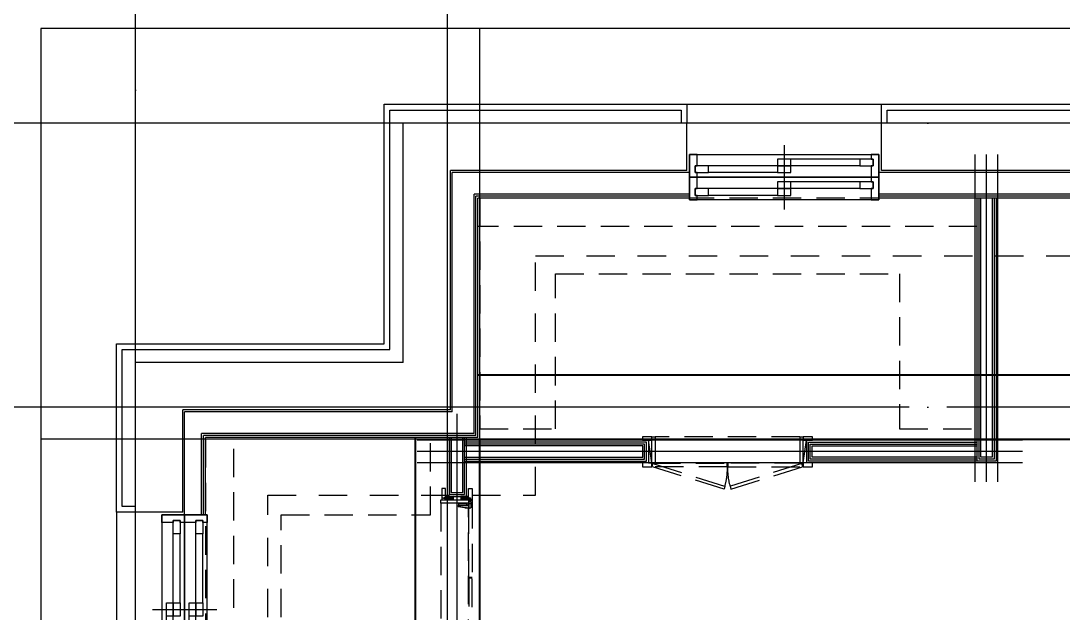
# Model space of a CAD drawing. Header units: millimetres. Extents: x 7086022 to 7120578, y 229555 to 276126.
# Drawn here: x 7106182 to 7111693, y 269086 to 272216 of the extents above; entities that cross this region are included whole.
import ezdxf
from ezdxf.xclip import XClip

# ---------------------------------------------------------------- set-up
doc = ezdxf.new("R2010")
doc.units = ezdxf.units.MM
doc.header["$LTSCALE"] = 100
doc.header["$XCLIPFRAME"] = 2
for name, pattern in [('CEN', [62, 60, -1, 0, -1]), ('ST-DASH', [2.7, 1.5, -1.2]), ('U-84C-EX$0$CEN', [62, 60, -1, 0, -1]), ('U-84C-EX$0$CENTER', [65, 60, -2, 1, -2]), ('U-84C-EX$0$HID', [2.3, 1.5, -0.8]), ('U-84C-EX$0$HIDDEN2', [4.7625, 3.175, -1.5875])]:
    doc.linetypes.add(name, pattern=pattern)
for name, color, linetype in [('BP', 7, 'Continuous'), ('CEN', 1, 'CEN'), ('ELE8', 8, 'Continuous'), ('U-84C-EX$0$A-커텐박스', 11, 'U-84C-EX$0$HID'), ('U-84C-EX$0$CEN', 1, 'U-84C-EX$0$CEN'), ('U-84C-EX$0$COL', 2, 'Continuous'), ('U-84C-EX$0$FIN', 5, 'Continuous'), ('U-84C-EX$0$FUR_미설치가구', 8, 'U-84C-EX$0$HID'), ('U-84C-EX$0$INSUL_line', 8, 'Continuous'), ('U-84C-EX$0$WIN', 4, 'Continuous'), ('U-84C-EX$0$발코니 입면선', 4, 'Continuous'), ('U-84C-EX$0$확장전', 4, 'U-84C-EX$0$HID'), ('결로방지', 4, 'ST-DASH'), ('기단부-석재', 6, 'Continuous')]:
    doc.layers.add(name, color=color, linetype=linetype)
doc.layers.add('CUT-LINE', color=105, linetype='Continuous', plot=False)
doc.layers.add('U-84C-EX$0$MC', color=152, linetype='Continuous', plot=False)

# ---------------------------------------------------------------- blocks, each defined once
blk = doc.blocks.new('U-84C-EX$0$WIN_2_1000')
at = {"layer": 'U-84C-EX$0$WIN'}
blk.add_line((0, -290), (0, 50), dxfattribs=at)
at = {"layer": 'U-84C-EX$0$WIN', "color": 5, "linetype": 'Continuous'}
for p, q in [((35, -24), (400, -24)), ((-400, -60), (-35, -60)), ((-400, -96), (-35, -96)), ((35, -60), (400, -60)), ((35, -144), (400, -144)), ((-400, -180), (-35, -180)), ((-400, -216), (-35, -216)), ((35, -180), (400, -180))]:
    blk.add_line(p, q, dxfattribs=at)
at = {"layer": 'U-84C-EX$0$WIN'}
for points in [[(-460, -96), (-470, -96), (-470, -60), (-460, -60), (-460, 0), (-500, 0), (-500, -120), (-460, -120)], [(-500, 0), (500, 0), (500, -120), (-500, -120)], [(460, -24), (470, -24), (470, -60), (460, -60), (460, -120), (500, -120), (500, 0), (460, 0)], [(-35, -60), (35, -60), (35, -24), (-35, -24)], [(470, -24), (400, -24), (400, -60), (470, -60)], [(-470, -96), (-400, -96), (-400, -60), (-470, -60)], [(-35, -96), (35, -96), (35, -60), (-35, -60)], [(-460, -216), (-470, -216), (-470, -180), (-460, -180), (-460, -120), (-500, -120), (-500, -240), (-460, -240)], [(-500, -120), (500, -120), (500, -240), (-500, -240)], [(-35, -180), (35, -180), (35, -144), (-35, -144)], [(470, -144), (400, -144), (400, -180), (470, -180)], [(460, -144), (470, -144), (470, -180), (460, -180), (460, -240), (500, -240), (500, -120), (460, -120)], [(-470, -216), (-400, -216), (-400, -180), (-470, -180)], [(-35, -216), (35, -216), (35, -180), (-35, -180)]]:
    blk.add_lwpolyline(points, close=True, dxfattribs=at)
blk = doc.blocks.new('U-84C-EX$0$A$Cf78c9ac7')
at = {"layer": 'U-84C-EX$0$FUR_미설치가구', "color": 1}
for p, q in [((0, 818), (120, 836)), ((0, 18), (120, 0))]:
    blk.add_line(p, q, dxfattribs=at)
at = {"layer": 'U-84C-EX$0$FUR_미설치가구', "color": 6}
for p, q in [((0, 818), (0, 800)), ((138, 800), (0, 800)), ((138, 818), (138, 800)), ((138, 36), (0, 36)), ((0, 36), (0, 18)), ((138, 36), (138, 18))]:
    blk.add_line(p, q, dxfattribs=at)
at = {"layer": 'U-84C-EX$0$FUR_미설치가구'}
for p, q in [((0, 36), (0, 800)), ((138, 36), (138, 800))]:
    blk.add_line(p, q, dxfattribs=at)
at = {"layer": 'U-84C-EX$0$FUR_미설치가구', "color": 6}
for points in [[(-20, 818), (0, 818), (0, 868), (-20, 868)], [(120, 818), (138, 818), (138, 868), (120, 868)], [(-20, 816), (-2, 816), (-2, 420), (-20, 420)], [(-20, 20), (-2, 20), (-2, 416), (-20, 416)], [(-20, -32), (0, -32), (0, 18), (-20, 18)], [(120, -32), (138, -32), (138, 18), (120, 18)]]:
    blk.add_lwpolyline(points, close=True, dxfattribs=at)
at = {"layer": 'U-84C-EX$0$FUR_미설치가구', "color": 1}
for points in [[(120, 818), (120, 836), (0, 836), (0, 818)], [(120, 18), (120, 0), (0, 0), (0, 18)]]:
    blk.add_lwpolyline(points, close=True, dxfattribs=at)
at = {"layer": 'U-84C-EX$0$FUR_미설치가구', "color": 1, "linetype": 'U-84C-EX$0$HIDDEN2', "ltscale": 0.5}
for points in [[(-20, 816), (-2.6, 811.8), (-122.8, 431.7), (-138.2, 435.9)], [(-20, 20), (-2.6, 24.2), (-122.8, 404.3), (-138.2, 400.1)]]:
    blk.add_lwpolyline(points, close=True, dxfattribs=at)
for centre, start, end in [((-32.5, 734.5), 253.2999, 275.538), ((-32.5, 101.5), 84.462, 106.7001)]:
    blk.add_arc(centre, 316, start, end, dxfattribs=at)
blk = doc.blocks.new('U-84C-EX$0$A$C0F6223D8')
at = {"layer": 'U-84C-EX$0$FUR_미설치가구', "color": 251, "linetype": 'U-84C-EX$0$CENTER', "ltscale": 0.5}
blk.add_line((49.4, 9), (0, 9), dxfattribs=at)
at = {"layer": 'U-84C-EX$0$FUR_미설치가구', "color": 8}
for p, q in [((3, 9), (8, 10.5)), ((3, 9), (8, 7.5)), ((9.2, 11), (7.8, 7)), ((39, 10.5), (8, 10.5)), ((39, 7.5), (8, 7.5)), ((11.2, 11), (9.8, 7)), ((13.2, 11), (11.8, 7)), ((15.2, 11), (13.8, 7)), ((17.2, 11), (15.8, 7)), ((19.2, 11), (17.8, 7)), ((21.2, 11), (19.8, 7)), ((23.2, 11), (21.8, 7)), ((25.2, 11), (23.8, 7)), ((27.2, 11), (25.8, 7)), ((29.2, 11), (27.8, 7)), ((31.2, 11), (29.8, 7)), ((33.2, 11), (31.8, 7)), ((35.2, 11), (33.8, 7)), ((37.2, 11), (35.8, 7)), ((39.2, 11), (37.8, 7)), ((39, 10.5), (40, 11.5)), ((39, 7.5), (40, 6.5)), ((41, 12.5), (40, 12.5)), ((40, 12.5), (40, 11.5)), ((40, 6.5), (40, 5.5)), ((41, 5.5), (40, 5.5)), ((41, 12.5), (41, 5.5))]:
    blk.add_line(p, q, dxfattribs=at)
at = {"layer": 'U-84C-EX$0$FUR_미설치가구', "color": 1, "linetype": 'U-84C-EX$0$CENTER'}
blk.add_line((55, 18), (15, 0), dxfattribs=at)
at = {"layer": 'U-84C-EX$0$FUR_미설치가구', "color": 9}
for p, q in [((15, 11), (40, 11)), ((15, 7), (40, 7)), ((40, 11), (40, 13)), ((40, 13), (55, 13)), ((40, 7), (40, 5)), ((40, 5), (55, 5))]:
    blk.add_line(p, q, dxfattribs=at)
at = {"layer": 'U-84C-EX$0$FUR_미설치가구', "color": 7}
blk.add_lwpolyline([(15, 18), (55, 18), (55, 0), (15, 0)], close=True, dxfattribs=at)
blk = doc.blocks.new('U-84C-EX$0$110힌지싸이드')
at = {"layer": 'U-84C-EX$0$FUR_미설치가구', "color": 251, "ltscale": 0.6}
for p, q in [((0, 0), (0, 11.5)), ((0, 0.7), (15.3, 0.7)), ((0, 0), (40, 0)), ((0.5, 12), (34.5, 12)), ((12.7, 12), (12.7, 0.7)), ((14.5, -1), (14.5, 0)), ((15.3, 0.7), (15.3, 0)), ((35, 0), (35, 11.5)), ((40, -1.2), (40, 0)), ((10, -12), (21.1, -12)), ((10, -53.4), (10, -12)), ((10, -18), (10.5, -18)), ((10, -28.3), (13.5, -28.3)), ((10, -38.8), (10.5, -38.8)), ((10, -53.4), (12.5, -53.4)), ((10.8, -53.4), (10.8, -12)), ((12.5, -36.8), (12.5, -20)), ((12.5, -53.4), (20.7, -53.4)), ((13.5, -53.4), (13.5, -12)), ((15.5, -2), (39.2, -2)), ((19.9, -2), (19.9, -7.9)), ((20.7, -53.3), (20.7, -50.7)), ((21.4, -44.8), (21, -9.7)), ((22.7, -55.3), (22.7, -11.8)), ((26.9, -55.3), (34.5, -2)), ((28, -54.3), (35.5, -2)), ((32.8, -18.4), (34.6, -18.4)), ((33.6, -12.4), (35, -12.4)), ((34.2, -12.4), (33.6, -18.4)), ((34.5, -15.7), (34.5, -15.1)), ((34.5, -15.1), (34.8, -15.1)), ((34.5, -15.7), (34.8, -15.7)), ((34.6, -18.4), (34.8, -15.7)), ((34.8, -15.1), (35, -12.4)), ((22.7, -55.3), (27.2, -55.3))]:
    blk.add_line(p, q, dxfattribs=at)
blk.add_lwpolyline([(1.6, 1.5), (0.7, 2.3), (3.6, 5.8), (4.6, 5)], close=True, dxfattribs=at)
for radius in [1.38, 1.18]:
    blk.add_circle((22, -3.9), radius, dxfattribs=at)
for centre, radius, start, end in [((0.5, 11.5), 0.5, 90, 180), ((34.5, 11.5), 0.5, 0, 90), ((10.5, -20), 2, 0, 90), ((10.5, -36.8), 2, 270, 0), ((15.5, -1), 1, 180, 270), ((21.9, -7.9), 2, 180, 246.0878), ((18.4, -47.4), 3.97, 304.9393, 41.3524), ((22.7, -53.3), 2, 180, 270), ((17.4, -18), 8.99, 62.0351, 66.0878), ((20.7, -11.8), 2, 0, 62.0351), ((27.2, -54.4), 0.9, 270, 9.2977), ((39.2, -1.2), 0.8, 270, 0)]:
    blk.add_arc(centre, radius, start, end, dxfattribs=at)
blk = doc.blocks.new('U-84C-EX$0$드레스룸_1')
at = {"layer": 'U-84C-EX$0$FUR_미설치가구', "linetype": 'U-84C-EX$0$HID'}
for p, q in [((680, 120, 0), (620, 120, 0)), ((662, 80, -0.5), (680, 120, -0.5)), ((1498, 80, -0.5), (1480, 120, -0.5)), ((600, 0), (0, 0, 0)), ((0, -1000), (0, 0, 0)), ((600, 0), (600, -1000)), ((0, -730, 0), (0, -270, 0)), ((0, -270, 0), (35, -270, 0)), ((13.5, -730, 0), (13.5, -270, 0)), ((21.5, -730, 0), (21.5, -270, 0)), ((35, -730, 0), (0, -730)), ((0, -1000, 0), (600, -1000))]:
    blk.add_line(p, q, dxfattribs=at)
for points, elevation in [([(680, 140), (680, 120), (620, 120), (620, 140)], -0.5), ([(662, 120), (662, 80), (680, 80), (680, 120)], -0.5), ([(698, 0), (698, 145), (680, 145), (680, 0)], -0.5), ([(698, 145), (698, 0), (1462, 0), (1462, 145)], -0.5), ([(1462, 0), (1462, 145), (1480, 145), (1480, 0)], -0.5), ([(1480, 140), (1480, 120), (1540, 120), (1540, 140)], -0.5), ([(1498, 120), (1498, 80), (1480, 80), (1480, 120)], -0.5), ([(680, -20), (680, 0), (600, 0), (600, -20)], 0), ([(1066, -20), (1066, -2), (682, -2), (682, -20)], -0.5), ([(1070, -20), (1070, -2), (1478, -2), (1478, -20)], -0.5), ([(1480, -20), (1480, 0), (1540, 0), (1540, -20)], -0.5), ([(35, -800), (40, -800), (40, -200), (35, -200)], 0)]:
    blk.add_lwpolyline(points, close=True, dxfattribs=dict(at, elevation=elevation))
at = {"layer": 'U-84C-EX$0$FUR_미설치가구', "linetype": 'U-84C-EX$0$HID', "xscale": -1}
for name, p, rotation in [('U-84C-EX$0$A$C0F6223D8', (680, 135, -0.5), 90), ('U-84C-EX$0$110힌지싸이드', (688, -2, 0), 180.0000021659473), ('U-84C-EX$0$A$C0F6223D8', (1480, -15, 0), 270)]:
    blk.add_blockref(name, p, dxfattribs=dict(at, rotation=rotation))
at = {"layer": 'U-84C-EX$0$FUR_미설치가구', "linetype": 'U-84C-EX$0$HID'}
for name, p, rotation in [('U-84C-EX$0$A$C0F6223D8', (1480, 135, -0.5), 270), ('U-84C-EX$0$A$C0F6223D8', (680, -15, 0), 90), ('U-84C-EX$0$110힌지싸이드', (1472, -2, 0), 179.9999978340528)]:
    blk.add_blockref(name, p, dxfattribs=dict(at, rotation=rotation))
blk = doc.blocks.new('U-84C-EX')
at = {"layer": 'U-84C-EX$0$A-커텐박스'}
for p, q in [((13045, 2000), (14865, 2000)), ((15980, -1930), (15980, 710))]:
    blk.add_line(p, q, dxfattribs=at)
at = {"layer": 'U-84C-EX$0$CEN'}
for p, q in [((15025, -7770), (15025, 3020)), ((16525, -7770), (16525, 3020)), ((4095, 2520), (17025, 2520)), ((14790, -2170), (14790, 1030)), ((12735, 870), (17025, 870)), ((12735, 820), (14990, 820)), ((14630, -1980), (16360, -1980))]:
    blk.add_line(p, q, dxfattribs=at)
at = {"layer": 'U-84C-EX$0$COL'}
for p, q in [((14470, 2520), (15260, 2520)), ((14470, 2270), (14470, 2520)), ((15260, 1105), (15260, 2520)), ((14470, 2270), (15010, 2270)), ((15010, 855), (15010, 2270)), ((15260, 1105), (16525, 1105)), ((16525, -395), (16525, 1105)), ((15010, 855), (16275, 855)), ((16275, -395), (16275, 855)), ((16275, -395), (16525, -395)), ((16275, -5595), (16275, -1425)), ((16275, -1425), (16525, -1425)), ((16525, -5845), (16525, -1425))]:
    blk.add_line(p, q, dxfattribs=at)
at = {"layer": 'U-84C-EX$0$FIN'}
for p, q in [((14455, 2160), (14875, 2160)), ((14455, 2150), (14865, 2150)), ((14865, 710), (14865, 2150)), ((14875, 720), (14875, 2160)), ((14875, 720), (16140, 720)), ((16140, -410), (16140, 720)), ((14865, 710), (16130, 710)), ((16130, -410), (16130, 710)), ((16130, -5450), (16130, -1410)), ((16140, -5460), (16140, -1410))]:
    blk.add_line(p, q, dxfattribs=at)
for points in [[(14865, 870), (14553, 870), (14553, 770), (14865, 770)], [(14865, 860), (14563, 860), (14563, 780), (14865, 780)], [(14865, 850), (14573, 850), (14573, 790), (14865, 790)], [(14740, 780), (14740, -182), (14840, -182), (14840, 780)], [(14750, 780), (14750, -172), (14830, -172), (14830, 780)], [(14760, 780), (14760, -162), (14820, -162), (14820, 780)], [(14740, -1930), (14740, -1038), (14840, -1038), (14840, -1930)], [(14750, -1930), (14750, -1048), (14830, -1048), (14830, -1930)], [(14760, -1930), (14760, -1058), (14820, -1058), (14820, -1930)], [(16130, -2030), (14740, -2030), (14740, -1930), (16130, -1930)], [(16130, -2020), (14750, -2020), (14750, -1940), (16130, -1940)], [(16130, -2010), (14760, -2010), (14760, -1950), (16130, -1950)]]:
    blk.add_lwpolyline(points, dxfattribs=at)
at = {"layer": 'U-84C-EX$0$FUR_미설치가구', "linetype": 'U-84C-EX$0$HID'}
for points in [[(13455, 960), (13455, 1750), (14455, 1750), (14455, 960), (14855, 960), (14855, 2150), (13055, 2150), (13055, 960)], [(14910, 700), (14910, 300), (15730, 300), (15730, -1520), (14910, -1520), (14910, -1920), (16130, -1920), (16130, 700)]]:
    blk.add_lwpolyline(points, close=True, dxfattribs=at)
at = {"layer": 'U-84C-EX$0$INSUL_line'}
for p, q in [((14455, 2260), (15000, 2260)), ((15000, 845), (15000, 2260)), ((14455, 2170), (14885, 2170)), ((14885, 730), (14885, 2170)), ((15000, 845), (16265, 845)), ((16265, -410), (16265, 845)), ((14885, 730), (16150, 730)), ((16150, -410), (16150, 730)), ((16150, -5470), (16150, -1410)), ((16265, -5585), (16265, -1410))]:
    blk.add_line(p, q, dxfattribs=at)
at = {"layer": 'U-84C-EX$0$MC'}
for p, q in [((14855, -7770), (14855, 3020)), ((14730, -2170), (14730, 1030)), ((14850, -2170), (14850, 1030)), ((12820, 700), (17025, 700)), ((14630, -1920), (16360, -1920)), ((14630, -2040), (16360, -2040))]:
    blk.add_line(p, q, dxfattribs=at)
at = {"layer": 'U-84C-EX$0$발코니 입면선'}
for p, q in [((13440, 2520), (14470, 2520)), ((16525, -1425), (16525, -395))]:
    blk.add_line(p, q, dxfattribs=at)
at = {"layer": 'U-84C-EX$0$확장전', "const_width": 10}
for points in [[(14865, 1040), (13045, 1040)], [(14855, -5450), (14855, 700), (13045, 700)], [(15195, -5450), (15195, 710)]]:
    blk.add_lwpolyline(points, dxfattribs=at)
at = {"layer": 'U-84C-EX$0$FUR_미설치가구', "linetype": 'U-84C-EX$0$HID'}
blk.add_blockref('U-84C-EX$0$드레스룸_1', (13055, 760), dxfattribs=at)
at = {"layer": 'U-84C-EX$0$FUR_미설치가구'}
blk.add_blockref('U-84C-EX$0$A$Cf78c9ac7', (14730, -1028), dxfattribs=at)
at = {"layer": 'U-84C-EX$0$WIN', "xscale": -1, "rotation": 180}
blk.add_blockref('U-84C-EX$0$WIN_2_1000', (13955, 2140), dxfattribs=at)
at = {"layer": 'U-84C-EX$0$WIN', "rotation": 90}
blk.add_blockref('U-84C-EX$0$WIN_2_1000', (16120, -910), dxfattribs=at)
blk = doc.blocks.new('DIM-302-TF')
at = {"layer": 'CEN'}
for p, q in [((21115, -6065), (21115, -3600)), ((22765, -4800), (22765, -3600)), ((22530, -4800), (3600, -4800)), ((21115, -6300), (3600, -6300))]:
    blk.add_line(p, q, dxfattribs=at)
blk = doc.blocks.new('기단부-302-TF')
at = {"layer": 'ELE8'}
for p, q in [((7060, 16370), (8090, 16370)), ((4045, 14215), (4045, 13185))]:
    blk.add_line(p, q, dxfattribs=at)
at = {"layer": '기단부-석재'}
for points in [[(4145, 14215), (4045, 14215), (4045, 15105), (5460, 15105), (5460, 16370), (7060, 16370), (7060, 16270)], [(8090, 16270), (8090, 16370), (12610, 16370), (12610, 15105), (14035, 15105), (14035, 14545), (13935, 14545)], [(4145, 14245), (4075, 14245), (4075, 15075), (5490, 15075), (5490, 16340), (7030, 16340), (7030, 16270)], [(8120, 16270), (8120, 16340), (12580, 16340), (12580, 15075), (14005, 15075), (14005, 14575), (13935, 14575)]]:
    blk.add_lwpolyline(points, dxfattribs=at)

msp = doc.modelspace()

# ---------------------------------------------------------------- block references
at = {"layer": 'BP'}
ref = msp.add_blockref('U-84C-EX', (7109308.1, 255149.9), dxfattribs=dict(at, rotation=90.00000000000001))
XClip(ref).set_block_clipping_path([(17025.0000000027, -7770.1978698205), (17025.0000000019, 3020), (4400.0000000005, 3020), (4400.0000000005, 2090.0000000009), (4294.9999999999, 2090), (4295.0000000005, 325.0000000009), (-0.0000000001, 325.0000000009), (-0.0000000001, -7770.1978698205)])

# ---------------------------------------------------------------- next in the draw order: linework, layer by layer
at = {"layer": 'CUT-LINE'}
msp.add_lwpolyline([(7117078.3, 272174.9), (7106288.1, 272174.9), (7106288.1, 259549.9), (7107218.1, 259549.9), (7107218.1, 259444.9), (7108983.1, 259444.9), (7108983.1, 255149.9), (7117078.3, 255149.9)], close=True, dxfattribs=at)
at = {"layer": '결로방지'}
msp.add_lwpolyline([(7109323.1, 266394.9), (7109323.1, 268524.9), (7107488.1, 268524.9), (7107488.1, 269709.9), (7108903.1, 269709.9), (7108903.1, 270974.9), (7114453.1, 270974.9), (7114453.1, 270609.9), (7114428.1, 270609.9), (7114428.1, 266394.9)], dxfattribs=at)

# ---------------------------------------------------------------- next in the draw order: block references
at = {"layer": 'CEN'}
msp.add_blockref('DIM-302-TF', (7085673.1, 276474.9), dxfattribs=at)
at = {"layer": '기단부-석재'}
msp.add_blockref('기단부-302-TF', (7102643.1, 255404.9), dxfattribs=at)

doc.saveas('drawing.dxf')
